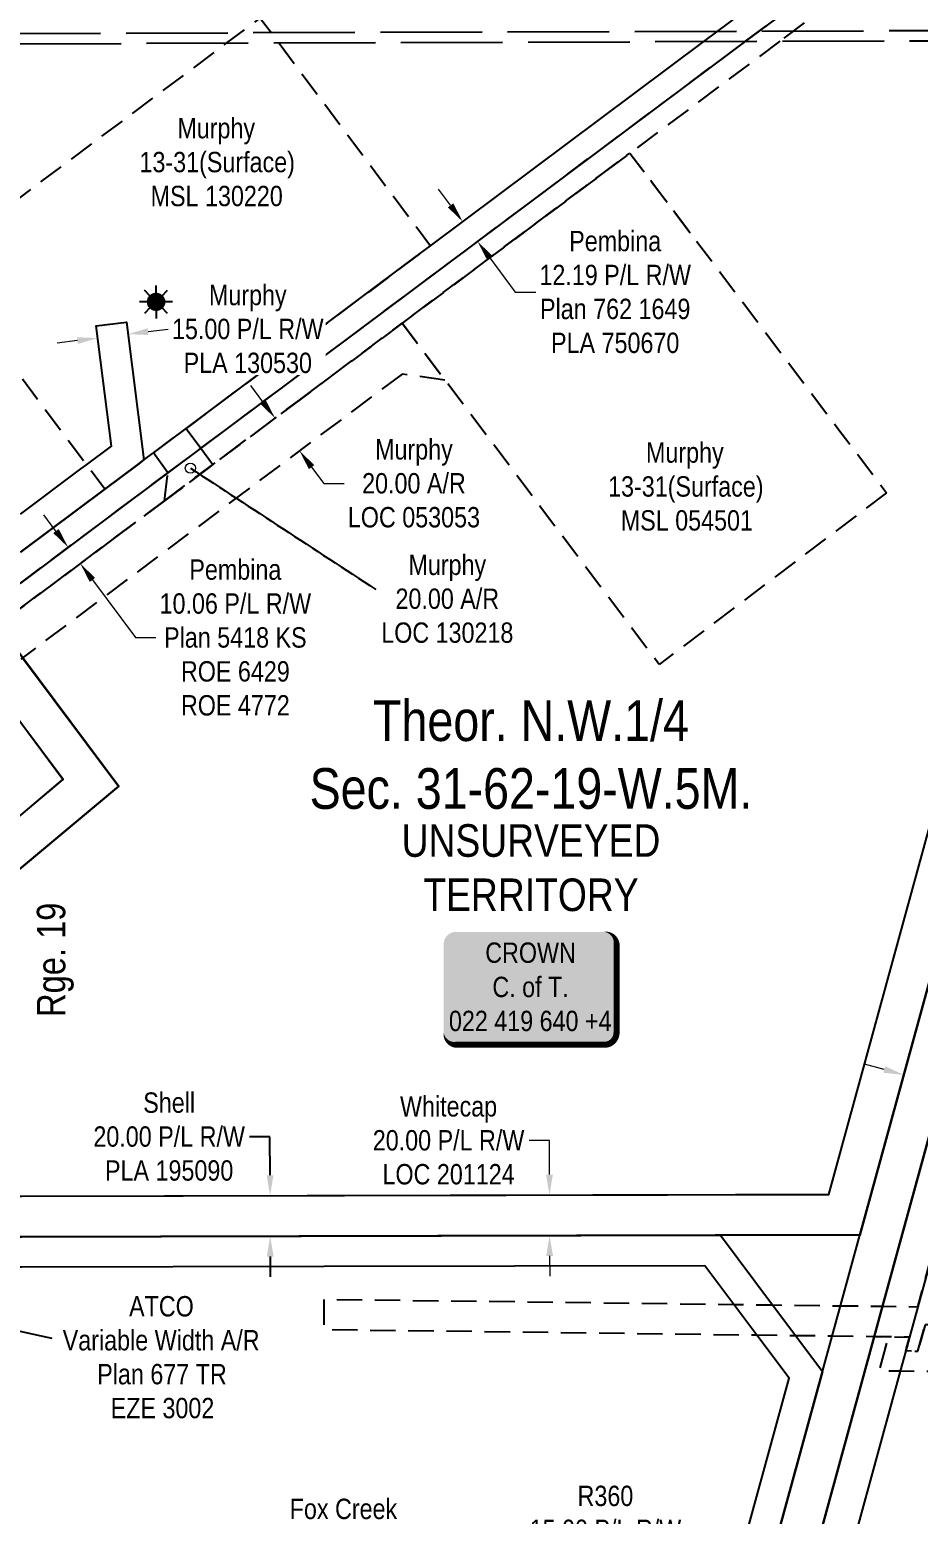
# Model space of a CAD drawing. Extents: x 507881 to 521259, y 6022177 to 6031356.
# Drawn here: x 509670 to 510107, y 6028894 to 6029624 of the extents above; entities that cross this region are included whole.
import ezdxf

# ---------------------------------------------------------------- set-up
doc = ezdxf.new("R2010")
doc.units = 0
doc.header["$LTSCALE"] = 5
doc.header["$PDMODE"] = 3
doc.header["$PDSIZE"] = 30
for name, pattern in [('foc-ACCESSROAD', [3.75, 2.5, -1.25]), ('foc-FLOWLINE', [3.75, 2.5, -1.25]), ('foc-UNSURVEYED', [12.5, 10, -2.5])]:
    doc.linetypes.add(name, pattern=pattern)
doc.layers.get('Defpoints').update_dxf_attribs({"color": 9})
for name, color, linetype in [('AS-OWNER', 7, 'Continuous'), ('C-RW', 13, 'Continuous'), ('C-SYMBOL', 7, 'Continuous'), ('D-TXT', 6, 'Continuous'), ('F-AR', 190, 'foc-ACCESSROAD'), ('F-EZE', 190, 'foc-FLOWLINE'), ('F-RW', 190, 'Continuous'), ('F-WS', 190, 'foc-ACCESSROAD'), ('F-WS-S', 190, 'Continuous'), ('L-UNS-T', 3, 'Continuous'), ('L-USEC', 7, 'foc-UNSURVEYED')]:
    doc.layers.add(name, color=color, linetype=linetype)
for name, color, linetype, lineweight in [('C-RW-T', 13, 'Continuous', 9), ('F-AR-T', 190, 'Continuous', 9), ('F-EZE-T', 190, 'Continuous', 9), ('F-RW-T', 190, 'Continuous', 9)]:
    doc.layers.add(name, color=color, linetype=linetype, lineweight=lineweight)
doc.styles.add('175L', font='ARIALN.TTF', dxfattribs={"height": 20})
doc.styles.add('80', font='ARIALN.TTF', dxfattribs={"height": 10})
doc.styles.add('80CG', font='ARIALN.TTF', dxfattribs={"height": 10})
doc.styles.add('80L', font='ARIALN.TTF', dxfattribs={"height": 10})
doc.dimstyles.new('Compass 5 000', dxfattribs={"dimscale": 5, "dimtxt": 9, "dimasz": 2, "dimexe": 0.2, "dimexo": 0.0625, "dimgap": 0.5, "dimtad": 0, "dimtih": 1, "dimtoh": 1, "dimzin": 0, "dimdsep": 46, "dimtxsty": '80CG', "dimcen": 0.1, "dimse1": 1, "dimse2": 1, "dimclrd": 256, "dimclrt": 256, "dimaunit": 1, "dimadec": 4, "dimazin": 0, "dimtfac": 0.06, "dimtofl": 0, "dimtmove": 0, "dimatfit": 1, "dimfxl": 0.2, "dimtolj": 1, "dimtzin": 0, "dimlwd": -1, "dimarcsym": 0})

# ---------------------------------------------------------------- blocks, each defined once
blk = doc.blocks.new('*D1278')
at = {"layer": 'Defpoints', "color": 0, "transparency": 16777216}
for p in [(510103.4, 6029122.64), (510122.69, 6029117.35), (510119.26, 6029104.86)]:
    blk.add_point(p, dxfattribs=at)
at = {"layer": 'F-RW-T', "transparency": 16777216}
for p, q in [((510090.33, 6029112.79), (510080.69, 6029115.43)), ((510128.9, 6029102.21), (510161.4, 6029093.3)), ((510161.4, 6029093.3), (510171.4, 6029093.3))]:
    blk.add_line(p, q, dxfattribs=at)
for points in [[(510090.77, 6029114.4), (510089.89, 6029111.18), (510099.97, 6029110.15)], [(510129.34, 6029103.82), (510128.46, 6029100.61), (510119.26, 6029104.86)]]:
    blk.add_solid(points, dxfattribs=at)
at = {"layer": 'F-RW-T', "transparency": 16777216, "insert": (510210.94, 6029093.3), "char_height": 10, "attachment_point": 5, "style": '80CG'}
blk.add_mtext('\\A1;Paramount\\P20.00 P/L R/W\\PPlan 892 0308\\PPLA 880051', dxfattribs=at)
blk = doc.blocks.new('*D1279')
at = {"layer": 'Defpoints', "color": 0, "transparency": 16777216}
for p in [(509920.79, 6029557.43), (509928.08, 6029547.66), (509883.15, 6029529.32)]:
    blk.add_point(p, dxfattribs=at)
at = {"layer": 'F-RW-T', "transparency": 16777216}
for p, q in [((509877.17, 6029537.33), (509871.18, 6029545.34)), ((509896.43, 6029511.54), (509909, 6029494.71)), ((509909, 6029494.71), (509919, 6029494.71))]:
    blk.add_line(p, q, dxfattribs=at)
for points in [[(509878.5, 6029538.33), (509875.83, 6029536.33), (509883.15, 6029529.32)], [(509897.77, 6029512.54), (509895.1, 6029510.54), (509890.45, 6029519.55)]]:
    blk.add_solid(points, dxfattribs=at)
at = {"layer": 'F-RW-T', "transparency": 16777216, "insert": (509958.09, 6029494.71), "char_height": 10, "attachment_point": 5, "style": '80CG'}
blk.add_mtext('\\A1;Pembina\\P12.19 P/L R/W\\PPlan 762 1649\\PPLA 750670', dxfattribs=at)
blk = doc.blocks.new('*D1281')
at = {"layer": 'Defpoints', "color": 0, "transparency": 16777216}
for p in [(509762.26, 6029423.81), (509768.22, 6029415.83), (509695.18, 6029361.32)]:
    blk.add_point(p, dxfattribs=at)
at = {"layer": 'F-RW-T', "transparency": 16777216}
for p, q in [((509683.24, 6029377.31), (509677.26, 6029385.33)), ((509701.16, 6029353.31), (509722.31, 6029324.97)), ((509722.31, 6029324.97), (509732.31, 6029324.97))]:
    blk.add_line(p, q, dxfattribs=at)
for points in [[(509684.58, 6029378.31), (509681.91, 6029376.32), (509689.23, 6029369.3)], [(509702.5, 6029354.3), (509699.83, 6029352.31), (509695.18, 6029361.32)]]:
    blk.add_solid(points, dxfattribs=at)
at = {"layer": 'F-RW-T', "transparency": 16777216, "insert": (509771.4, 6029324.97), "char_height": 10, "attachment_point": 5, "style": '80CG'}
blk.add_mtext('\\A1;Pembina\\P10.06 P/L R/W\\PPlan 5418 KS\\PROE 6429\\PROE 4772', dxfattribs=at)
blk = doc.blocks.new('*D1286')
at = {"layer": 'C-RW-T', "transparency": 16777216}
for p, q in [((509925.73, 6029077.94), (509915.73, 6029077.94)), ((509925.77, 6029061.14), (509925.73, 6029077.94)), ((509925.86, 6029021.19), (509925.88, 6029011.19))]:
    blk.add_line(p, q, dxfattribs=at)
for points in [[(509927.44, 6029061.14), (509924.1, 6029061.14), (509925.79, 6029051.14)], [(509927.53, 6029021.19), (509924.2, 6029021.18), (509925.84, 6029031.19)]]:
    blk.add_solid(points, dxfattribs=at)
at = {"layer": 'Defpoints', "color": 0, "transparency": 16777216}
for p in [(509870.62, 6029051.01), (509925.79, 6029051.14), (509870.66, 6029031.06)]:
    blk.add_point(p, dxfattribs=at)
at = {"layer": 'C-RW-T', "transparency": 16777216, "insert": (509876.19, 6029077.94), "char_height": 10, "attachment_point": 5, "style": '80CG'}
blk.add_mtext('\\A1;Whitecap\\P20.00 P/L R/W\\PLOC 201124', dxfattribs=at)
blk = doc.blocks.new('*D1289')
at = {"layer": 'Defpoints', "color": 0, "transparency": 16777216}
for p in [(509732.13, 6029050.7), (509788.47, 6029050.83), (509732.17, 6029030.78)]:
    blk.add_point(p, dxfattribs=at)
at = {"layer": 'F-RW', "transparency": 16777216}
for p, q in [((509788.4, 6029079.78), (509778.4, 6029079.78)), ((509788.45, 6029060.83), (509788.4, 6029079.78)), ((509788.54, 6029020.91), (509788.56, 6029010.91))]:
    blk.add_line(p, q, dxfattribs=at)
for points in [[(509790.11, 6029060.83), (509786.78, 6029060.82), (509788.47, 6029050.83)], [(509790.2, 6029020.91), (509786.87, 6029020.91), (509788.51, 6029030.91)]]:
    blk.add_solid(points, dxfattribs=at)
at = {"layer": 'F-RW', "transparency": 16777216, "insert": (509738.86, 6029079.78), "char_height": 10, "attachment_point": 5, "style": '80CG'}
blk.add_mtext('\\A1;Shell\\P20.00 P/L R/W\\PPLA 195090', dxfattribs=at)
blk = doc.blocks.new('*D1290')
at = {"layer": 'Defpoints', "color": 0, "transparency": 16777216}
for p in [(509718.58, 6029474.01), (509704.38, 6029466.77), (509719.26, 6029468.66)]:
    blk.add_point(p, dxfattribs=at)
at = {"layer": 'F-RW-T', "transparency": 16777216}
for p, q in [((509693.78, 6029470.86), (509683.86, 6029469.6)), ((509728.5, 6029475.27), (509738.42, 6029476.53))]:
    blk.add_line(p, q, dxfattribs=at)
for points in [[(509693.57, 6029472.51), (509693.99, 6029469.21), (509703.7, 6029472.12)], [(509728.29, 6029476.93), (509728.71, 6029473.62), (509718.58, 6029474.01)]]:
    blk.add_solid(points, dxfattribs=at)
at = {"layer": 'F-RW-T', "transparency": 16777216, "insert": (509777.51, 6029476.53), "char_height": 10, "attachment_point": 5, "style": '80CG', "bg_fill": 3, "box_fill_scale": 1.1, "bg_fill_color": 256, "bg_fill_true_color": 13158600, "bg_fill_transparency": 0}
blk.add_mtext('\\A1;Murphy\\P15.00 P/L R/W\\PPLA 130530', dxfattribs=at)
blk = doc.blocks.new('*D1294')
at = {"layer": 'Defpoints', "color": 0, "transparency": 16777216}
for p in [(509797.65, 6029437.8), (509809.63, 6029421.76), (509802.9, 6029416.73)]:
    blk.add_point(p, dxfattribs=at)
at = {"layer": 'F-AR-T', "transparency": 16777216}
for p, q in [((509784.93, 6029440.77), (509778.94, 6029448.78)), ((509808.88, 6029408.72), (509814.87, 6029400.71)), ((509814.87, 6029400.71), (509824.87, 6029400.71))]:
    blk.add_line(p, q, dxfattribs=at)
for points in [[(509786.27, 6029441.77), (509783.6, 6029439.78), (509790.92, 6029432.76)], [(509810.22, 6029409.72), (509807.55, 6029407.72), (509802.9, 6029416.73)]]:
    blk.add_solid(points, dxfattribs=at)
at = {"layer": 'F-AR-T', "transparency": 16777216, "insert": (509859.17, 6029400.71), "char_height": 10, "attachment_point": 5, "style": '80CG'}
blk.add_mtext('\\A1;Murphy\\P20.00 A/R\\PLOC 053053', dxfattribs=at)
blk = doc.blocks.new('*D1299')
at = {"layer": 'Defpoints', "color": 0, "transparency": 16777216}
for p in [(510027.88, 6028903.95), (510042.35, 6028899.99), (510021.66, 6028881.28)]:
    blk.add_point(p, dxfattribs=at)
at = {"layer": 'F-RW', "transparency": 16777216}
for p, q in [((510002.38, 6028886.57), (509992.38, 6028886.57)), ((510012.02, 6028883.92), (510002.38, 6028886.57)), ((510045.78, 6028874.67), (510055.42, 6028872.02))]:
    blk.add_line(p, q, dxfattribs=at)
for points in [[(510012.46, 6028885.53), (510011.58, 6028882.31), (510021.66, 6028881.28)], [(510046.22, 6028876.27), (510045.34, 6028873.06), (510036.13, 6028877.31)]]:
    blk.add_solid(points, dxfattribs=at)
at = {"layer": 'F-RW', "transparency": 16777216, "insert": (509953.29, 6028886.57), "char_height": 10, "attachment_point": 5, "style": '80CG'}
blk.add_mtext('\\A1;R360\\P15.00 P/L R/W\\PPLA 090703', dxfattribs=at)
blk = doc.blocks.new('*D1334')
at = {"layer": 'Defpoints', "color": 0, "transparency": 16777216}
for p in [(509761.97, 6028845.35), (509769.81, 6028841.25), (509755.93, 6028814.69)]:
    blk.add_point(p, dxfattribs=at)
at = {"layer": 'F-EZE-T', "transparency": 16777216}
for p, q in [((509766.6, 6028854.21), (509775.82, 6028871.86)), ((509775.82, 6028871.86), (509785.82, 6028871.86)), ((509743.46, 6028809.92), (509738.83, 6028801.06))]:
    blk.add_line(p, q, dxfattribs=at)
for points in [[(509765.12, 6028854.98), (509768.08, 6028853.44), (509761.97, 6028845.35)], [(509741.98, 6028810.69), (509744.94, 6028809.15), (509748.09, 6028818.78)]]:
    blk.add_solid(points, dxfattribs=at)
at = {"layer": 'F-EZE-T', "transparency": 16777216, "insert": (509824.52, 6028871.86), "char_height": 10, "attachment_point": 5, "style": '80CG'}
blk.add_mtext('\\A1;Fox Creek\\P30.00 A/R\\PPlan 832 1892\\PDLO 810656', dxfattribs=at)
blk = doc.blocks.new('GAS')
h = blk.add_hatch(color=255)
h.dxf.hatch_style = 1
edge = h.paths.add_edge_path()
edge.add_arc((0, 0), 0.9, 0, 360)
for p, q in [((0, 0.81), (0, 1.62)), ((-0.81, 0), (-1.62, 0)), ((-0.57, 0.57), (-1.14, 1.14)), ((0.57, 0.57), (1.14, 1.14)), ((1.62, 0), (0.81, 0)), ((-0.57, -0.57), (-1.14, -1.14)), ((0, -0.81), (0, -1.62)), ((1.14, -1.14), (0.57, -0.57))]:
    blk.add_line(p, q)
blk.add_circle((0, 0), 0.8)
blk = doc.blocks.new('*U1413')
h = blk.add_hatch(color=255)
edge = h.paths.add_edge_path()
edge.add_line((-36.5, -28.5), (36.5, -28.5))
edge.add_arc((36.5, -22.5), 6, 270, 360)
edge.add_line((42.5, -22.5), (42.5, 21))
edge.add_arc((36.5, 21), 6, 0, 90)
edge.add_line((36.5, 27), (-36.5, 27))
edge.add_arc((-36.5, 21), 6, 90, 180)
edge.add_line((-42.5, 21), (-42.5, -22.5))
edge.add_arc((-36.5, -22.5), 6, 180, 270)
at = {"color": 14, "flags": 128}
blk.add_lwpolyline([(-36.5, -28.5, 3, 3, 0), (36.5, -28.5, 3, 3, 0.414214), (42.5, -22.5, 3, 3, 0), (42.5, 21, 3, 0, 0.414214), (36.5, 27, 0, 0, 0), (-36.5, 27, 0, 0, 0.414214), (-42.5, 21, 0, 0, 0), (-42.5, -22.5, 0, 3, 0.414214)], format="xyseb", close=True, dxfattribs=at)
at = {"color": 14, "style": '80'}
blk.add_attdef('ENTER_TEXT_001', (-26.85, -4.92), '', height=10, dxfattribs=at)

msp = doc.modelspace()

# ---------------------------------------------------------------- linework, layer by layer
at = {"layer": 'C-RW'}
for points in [[(509484.199, 6029647.639), (509467.542, 6029616.673), (509466.72, 6029615.074), (509380.622, 6029448.223), (509464.197, 6029407.743), (509602.463, 6029363.328), (509620.556, 6029376.852), (509620.874, 6029376.589), (509632.587, 6029360.879), (509635.638, 6029356.85), (509641.621, 6029348.853), (509648.876, 6029339.112), (509654.878, 6029331.228), (509665.882, 6029316.255), (509666.85, 6029315.05), (509713.997, 6029252.022), (509666.102, 6029211.94), (509649.304, 6029197.835), (509650.329, 6029050.555), (509666.442, 6029050.55), (510017.2, 6029051.35), (510063.134, 6029051.444), (510137.828, 6029323.926)], [(510153.673, 6029305.985), (510078.404, 6029031.478), (510009.818, 6029031.347), (510007.232, 6029031.341), (509666.484, 6029030.647), (509636.326, 6029030.586), (509630.416, 6029030.576), (509629.188, 6029207.076), (509635.942, 6029212.707), (509666.047, 6029237.89), (509686.644, 6029255.213), (509665.952, 6029283.03), (509650.873, 6029303.077), (509638.828, 6029319.224), (509635.708, 6029323.347), (509632.837, 6029327.11), (509625.542, 6029336.876), (509616.563, 6029348.894), (509606.171, 6029341.153), (509456.602, 6029389.234), (509353.348, 6029439.179), (509444.098, 6029614.86), (509449.765, 6029625.834)]]:
    msp.add_lwpolyline(points, dxfattribs=at)
at = {"layer": 'F-AR'}
for points in [[(510081.044, 6029649.36), (510038.985, 6029617.947), (509853.342, 6029479.371), (509803.713, 6029442.323), (509736.501, 6029392.159), (509712.481, 6029374.233), (509665.833, 6029339.42), (509654.888, 6029331.251), (509638.856, 6029319.284), (509635.722, 6029316.945), (509635.708, 6029323.497), (509635.696, 6029329.276), (509648.958, 6029339.185), (509665.807, 6029351.775), (509714.345, 6029388.015), (509730.549, 6029400.127), (509738.236, 6029405.867), (509754.436, 6029417.966), (510022.114, 6029617.893), (510064.179, 6029649.312)], [(509665.807, 6029351.775), (509714.345, 6029388.015), (509730.549, 6029400.127), (509738.236, 6029405.867), (509754.436, 6029417.966), (510022.114, 6029617.893), (510064.179, 6029649.312)], [(510081.044, 6029649.36), (510038.985, 6029617.947), (509853.342, 6029479.371), (509803.713, 6029442.323), (509736.501, 6029392.159), (509712.481, 6029374.233), (509665.833, 6029339.42)], [(509665.833, 6029339.42), (509712.481, 6029374.232), (509736.501, 6029392.158), (509803.714, 6029442.32), (509853.342, 6029479.373), (509853.342, 6029479.373), (509874.399, 6029451.447), (509853.364, 6029454.445), (509665.886, 6029314.348)]]:
    msp.add_lwpolyline(points, dxfattribs=at)
msp.add_lwpolyline([(509760.395, 6029409.991), (509736.494, 6029392.152), (509738.236, 6029405.864), (509731.115, 6029415.771), (509747.139, 6029427.738), (509754.436, 6029417.966), (509760.395, 6029409.991)], close=True, dxfattribs=at)
at = {"layer": 'F-EZE', "flags": 128}
for points in [[(510697.251, 6030099.162), (510602.239, 6030028.614), (510597.48, 6030025.061), (510355.342, 6029844.254), (510343.72, 6029828.045), (510340.58, 6029818.397), (510336.361, 6029802.922), (510329.967, 6029779.468), (510294.665, 6029649.976), (510286.148, 6029618.737), (510208.575, 6029334.183), (510202.841, 6029313.152), (510115.597, 6028993.17), (510121.553, 6028993.109), (510119.986, 6028987.322), (510110.413, 6028987.422), (510106.901, 6028974.448), (510100.901, 6028974.514), (510102.738, 6028981.279), (510092.411, 6028981.408), (510085.433, 6028981.491), (510064.772, 6028981.757), (510046.811, 6028981.984), (510043.869, 6028982.021), (510027.776, 6028982.223), (510024.938, 6028982.26), (509815.073, 6028984.911), (509815.037, 6028999.917), (510016.423, 6028997.371), (510035.458, 6028997.131), (510068.872, 6028996.71), (510089.534, 6028996.445), (510106.84, 6028996.229), (510193.37, 6029311.776), (510199.139, 6029332.813), (510277.526, 6029618.709), (510286.094, 6029649.95), (510324.825, 6029791.198), (510331.272, 6029814.711), (510332.913, 6029820.694), (510340.135, 6029842.884), (510585.193, 6030025.911), (510597.457, 6030035.032), (510697.228, 6030109.111)], [(510697.281, 6030086.725), (510608.212, 6030020.592), (510597.51, 6030012.6), (510362.567, 6029837.167), (510352.751, 6029823.476), (510350.166, 6029815.532), (510305.041, 6029650.005), (510296.524, 6029618.77), (510219.369, 6029335.755), (510213.635, 6029314.724), (510128.655, 6029003.038), (510134.586, 6029002.975), (510127.619, 6028977.239), (510118.046, 6028977.339), (510114.534, 6028964.365), (510098.147, 6028964.537), (510087.872, 6028964.644), (510092.411, 6028981.408), (510102.738, 6028981.279), (510100.903, 6028974.513), (510106.901, 6028974.448), (510110.413, 6028987.422), (510119.986, 6028987.322), (510121.553, 6028993.109), (510115.597, 6028993.17), (510202.841, 6029313.154), (510208.574, 6029334.185), (510286.147, 6029618.736), (510294.665, 6029649.976), (510329.967, 6029779.468), (510336.361, 6029802.922), (510340.58, 6029818.397), (510343.72, 6029828.045), (510355.342, 6029844.254), (510597.48, 6030025.061), (510602.239, 6030028.614), (510697.251, 6030099.162)]]:
    msp.add_lwpolyline(points, dxfattribs=at)
at = {"layer": 'F-RW'}
for points in [[(510153.661, 6029305.953), (510078.403, 6029031.477), (510009.818, 6029031.345), (509666.484, 6029030.647), (509636.326, 6029030.586), (509630.416, 6029030.577), (509629.188, 6029207.058), (509635.942, 6029212.707), (509666.047, 6029237.89), (509686.748, 6029255.205), (509665.952, 6029283.03), (509650.91, 6029303.156), (509638.856, 6029319.284), (509635.708, 6029323.497), (509632.931, 6029327.211), (509625.636, 6029336.973), (509616.657, 6029348.987), (509606.171, 6029341.153), (509456.602, 6029389.234), (509353.348, 6029439.179), (509445.887, 6029614.877), (509463.111, 6029647.578)], [(509485.675, 6029647.643), (509468.513, 6029615.092), (509380.219, 6029447.615), (509464.334, 6029407.618), (509602.833, 6029363.192), (509620.924, 6029376.699), (509632.685, 6029360.962), (509635.637, 6029357.011), (509641.663, 6029348.947), (509648.958, 6029339.185), (509654.888, 6029331.251), (509665.881, 6029316.538), (509666.933, 6029315.131), (509714.1, 6029252.013), (509666.102, 6029211.858), (509649.355, 6029197.847), (509650.38, 6029050.513), (509666.442, 6029050.55), (510063.118, 6029051.453), (510137.781, 6029323.902)], [(509665.774, 6029366.961), (509707.212, 6029397.919), (509723.252, 6029409.897), (509726.431, 6029412.271), (509731.115, 6029415.771), (509747.139, 6029427.738), (509859.298, 6029511.504), (509867.246, 6029517.44), (510001.656, 6029617.828), (510043.737, 6029649.253)], [(510064.179, 6029649.312), (510022.114, 6029617.893), (509754.436, 6029417.966), (509738.236, 6029405.867), (509730.549, 6029400.127), (509714.345, 6029388.015), (509665.807, 6029351.775)], [(510286.094, 6029649.95), (510277.526, 6029618.709), (510106.84, 6028996.229), (510102.738, 6028981.279), (510100.901, 6028974.514), (510098.147, 6028964.537), (510050.579, 6028791.056), (510047.277, 6028779.02), (510043.31, 6028764.552), (510035.163, 6028734.84), (510024.082, 6028708.266), (510012.501, 6028680.487), (510007.024, 6028683.352), (509997.603, 6028688.281), (510009.184, 6028716.061), (510019.289, 6028740.301), (510027.163, 6028769.01), (510031.129, 6028783.474), (510033.192, 6028791.001), (510085.433, 6028981.491), (510089.534, 6028996.445), (510260.142, 6029618.653), (510268.711, 6029649.9)], [(509665.735, 6029385.656), (509695.477, 6029407.877), (509698.232, 6029409.901), (509710.451, 6029419.042), (509702.94, 6029478.1), (509717.82, 6029479.992), (509726.431, 6029412.271), (509723.252, 6029409.897), (509707.212, 6029397.919), (509665.774, 6029366.961)], [(510175.283, 6029309.15), (510089.534, 6028996.445), (510085.433, 6028981.491), (510033.192, 6028791.001), (510031.129, 6028783.474), (510027.163, 6028769.01), (510019.289, 6028740.301), (510009.184, 6028716.061), (509997.603, 6028688.281), (509979.823, 6028697.581), (509991.404, 6028725.361), (510000.351, 6028746.821), (510007.895, 6028774.332), (510011.861, 6028788.795), (510012.447, 6028790.935), (510060.007, 6028964.378), (510064.772, 6028981.757), (510068.872, 6028996.71), (510078.403, 6029031.477), (510153.661, 6029305.953)], [(509234.394, 6029210.412), (509321.016, 6029164.925), (509386.986, 6029130.361), (509395.481, 6029125.91), (509400.272, 6029123.4), (509424.367, 6029110.776), (509578.121, 6029030.468), (509588.212, 6029030.489), (509608.191, 6029030.531), (509620.361, 6029030.555), (509630.416, 6029030.576), (509636.326, 6029030.586), (509666.484, 6029030.647), (510009.818, 6029031.345), (510035.459, 6028997.132), (510046.811, 6028981.985), (510060.007, 6028964.378), (510012.449, 6028790.935)], [(509996.879, 6028790.886), (510043.566, 6028961.157), (510027.776, 6028982.223), (510016.423, 6028997.371), (510002.219, 6029016.323), (509814.992, 6029015.939), (509666.516, 6029015.644), (509662.654, 6029015.636), (509636.357, 6029015.582), (509630.519, 6029015.571), (509620.465, 6029015.551), (509608.297, 6029015.527), (509588.317, 6029015.486), (509574.446, 6029015.457), (509393.402, 6029110.244), (509380.113, 6029117.202), (509240.72, 6029190.189)]]:
    msp.add_lwpolyline(points, dxfattribs=at)
at = {"layer": 'F-WS', "flags": 128}
for points in [[(509723.252, 6029409.897), (509707.181, 6029397.896), (509698.212, 6029409.856), (509665.592, 6029453.384), (509635.348, 6029493.879), (509623.508, 6029509.732), (509635.296, 6029518.535), (509665.408, 6029541.025), (509767.256, 6029617.093), (509770.311, 6029619.374), (509783.665, 6029629.348), (509792.758, 6029617.172), (509867.246, 6029517.44), (509859.298, 6029511.505), (509747.139, 6029427.738), (509731.115, 6029415.771), (509726.431, 6029412.271), (509723.252, 6029409.897)], [(510091.428, 6029396.02), (509979.702, 6029311.775), (509874.399, 6029451.447), (509853.342, 6029479.373), (509965.314, 6029562.956), (510001.362, 6029515.491), (510067.555, 6029427.686), (510091.428, 6029396.02)]]:
    msp.add_lwpolyline(points, close=True, dxfattribs=at)
msp.add_lwpolyline([(509904.458, 6029517.529), (509965.314, 6029562.956), (509999.584, 6029517.832)], dxfattribs=at)
at = {"layer": 'L-USEC'}
for p, q in [((509655.188, 6029621.763), (510456.066, 6029624.315)), ((509665.253, 6029616.735), (510456.082, 6029619.288))]:
    msp.add_line(p, q, dxfattribs=at)

# ---------------------------------------------------------------- block references
at = {"layer": 'AS-OWNER', "color": 6}
ref = msp.add_blockref('*U1413', (509916.279, 6029153.413), dxfattribs=dict(at, xscale=0.9994626999999787, yscale=0.9994626999999787, zscale=0.9994626999999787))
ref.add_attrib('ENTER_TEXT_001', 'CROWN', (509894.231, 6029165.179), dxfattribs={"layer": '0', "color": 14, "height": 9.9946, "style": '80'})
ref.add_attrib('ENTER_TEXT_002', 'C. of T.', (509897.725, 6029148.344), dxfattribs={"layer": '0', "color": 14, "height": 9.9946, "style": '80'})
ref.add_attrib('ENTER_TEXT_003', '022 419 640 +4', (509876.375, 6029131.645), dxfattribs={"layer": '0', "color": 14, "height": 9.99463, "style": '80'})

# ---------------------------------------------------------------- texts
at = {"layer": 'C-SYMBOL', "color": 3, "insert": (509916.694, 6029294.157), "char_height": 19.98922, "width": 215.86803, "attachment_point": 2, "style": '175L'}
msp.add_mtext('Theor. N.W.1/4\\PSec. 31-62-19-W.5M.', dxfattribs=at)
at = {"layer": 'D-TXT', "color": 3, "insert": (509673.822, 6029138.624), "char_height": 13.9925, "attachment_point": 1, "rotation": 90, "style": '80L'}
msp.add_mtext_dynamic_manual_height_columns('Rge. 19', width=63.82667, gutter_width=47.474, heights=[0], dxfattribs=at)
at = {"layer": 'F-AR-T', "insert": (509875.574, 6029343.991), "char_height": 9.9946, "width": 89.42566, "attachment_point": 5, "style": '80CG'}
msp.add_mtext('\\A1;Murphy\\P20.00 A/R\\PLOC 130218', dxfattribs=at)
at = {"layer": 'F-EZE-T', "insert": (509686.15, 6029001.463), "char_height": 10, "attachment_point": 1, "style": '80L'}
msp.add_mtext_dynamic_manual_height_columns('\\pi33.007;ATCO\\P\\pi0.39106;Variable Width A/R\\P\\pi17.352;Plan 677 TR\\P\\pi23.955;EZE 3002', width=97.3442, gutter_width=49.973, heights=[0], dxfattribs=at)
at = {"layer": 'F-RW', "char_height": 10, "attachment_point": 1, "style": '80L'}
for s, insert in [('\\pi18.842;Murphy\\P\\pi0.22342;13-31(Surface)\\P\\pi5.6907;MSL 130220', (509724.057, 6029580.253)), ('\\pi18.842;Murphy\\P\\pi0.22342;13-31(Surface)\\P\\pi6.4683;MSL 054501', (509954.376, 6029420.891))]:
    msp.add_mtext_dynamic_manual_height_columns(s, width=74.92842, gutter_width=49.973, heights=[0], dxfattribs=dict(at, insert=insert))
at = {"layer": 'L-UNS-T', "color": 3, "insert": (509916.694, 6029211.837), "char_height": 15.99138, "attachment_point": 5, "style": '80L'}
msp.add_mtext_dynamic_manual_height_columns('UNSURVEYED TERRITORY', width=126.34561, gutter_width=47.474, heights=[0], dxfattribs=at)

# ---------------------------------------------------------------- dimensions: what is measured, and where the dimension line sits
at = {"layer": 'C-RW-T', "color": 3}
dim = msp.add_linear_dim(base=(509925.794, 6029051.14), p1=(509870.665, 6029031.063), p2=(509870.619, 6029051.014), angle=90.130432, text='Whitecap\\P20.00 P/L R/W\\PLOC 201124', dimstyle='Compass 5 000', dxfattribs=at)
dim.commit()
dim.dimension.update_dxf_attribs({"geometry": '*D1286', "text_midpoint": (509876.193, 6029077.936), "dimtype": 161})
at = {"layer": 'F-AR-T'}
dim = msp.add_linear_dim(base=(509802.896, 6029416.732), p1=(509797.651, 6029437.795), p2=(509809.631, 6029421.764), angle=306.769691, text='Murphy\\P20.00 A/R\\PLOC 053053', dimstyle='Compass 5 000', dxfattribs=at)
dim.commit()
dim.dimension.update_dxf_attribs({"geometry": '*D1294', "text_midpoint": (509859.17, 6029400.709), "dimtype": 161})
at = {"layer": 'F-EZE-T'}
dim = msp.add_linear_dim(base=(509761.968, 6028845.345), p1=(509755.935, 6028814.686), p2=(509769.811, 6028841.248), angle=62.416417, text='Fox Creek\\P30.00 A/R\\PPlan 832 1892\\PDLO 810656', dimstyle='Compass 5 000', dxfattribs=at)
dim.commit()
dim.dimension.update_dxf_attribs({"geometry": '*D1334', "text_midpoint": (509824.522, 6028871.856), "dimtype": 161})
at = {"layer": 'F-RW'}
for base, p1, p2, angle, text, picture, middle in [((509788.469, 6029050.827), (509732.172, 6029030.781), (509732.127, 6029050.699), 90.130432, 'Shell\\P20.00 P/L R/W\\PPLA 195090', '*D1289', (509738.863, 6029079.777)), ((510021.664, 6028881.278), (510042.35, 6028899.985), (510027.881, 6028903.953), 164.666513, 'R360\\P15.00 P/L R/W\\PPLA 090703', '*D1299', (509953.29, 6028886.566))]:
    dim = msp.add_linear_dim(base=base, p1=p1, p2=p2, angle=angle, text=text, dimstyle='Compass 5 000', dxfattribs=at)
    dim.commit()
    dim.dimension.update_dxf_attribs({"geometry": picture, "text_midpoint": middle, "dimtype": 161})
at = {"layer": 'F-RW-T'}
for base, p1, p2, angle, text, picture, middle in [((509883.152, 6029529.32), (509928.08, 6029547.66), (509920.785, 6029557.427), 126.755389, 'Pembina\\P12.19 P/L R/W\\PPlan 762 1649\\PPLA 750670', '*D1279', (509958.09, 6029494.706)), ((509695.181, 6029361.32), (509762.264, 6029423.813), (509768.22, 6029415.833), 306.736003, 'Pembina\\P10.06 P/L R/W\\PPlan 5418 KS\\PROE 6429\\PROE 4772', '*D1281', (509771.396, 6029324.972)), ((510119.26, 6029104.858), (510103.4, 6029122.638), (510122.686, 6029117.35), 344.666477, 'Paramount\\P20.00 P/L R/W\\PPlan 892 0308\\PPLA 880051', '*D1278', (510210.944, 6029093.302))]:
    dim = msp.add_linear_dim(base=base, p1=p1, p2=p2, angle=angle, text=text, dimstyle='Compass 5 000', dxfattribs=at)
    dim.commit()
    dim.dimension.update_dxf_attribs({"geometry": picture, "text_midpoint": middle, "dimtype": 161})

# ---------------------------------------------------------------- leaders
at = {"layer": 'F-AR-T', "path_type": 1}
msp.add_leader([(509749.283, 6029408.199), (509840.411, 6029348.616)], dimstyle='Compass 5 000', override={"dimasz": 1, "dimldrblk": 'DotBlank'}, dxfattribs=at)
at = {"layer": 'F-EZE-T', "path_type": 1}
msp.add_leader([(509645.279, 6028988.602), (509681.125, 6028980.766)], dimstyle='Compass 5 000', override={"dimgap": 0.5, "dimtad": 0}, dxfattribs=at)

# ---------------------------------------------------------------- next in the draw order: dimensions: what is measured, and where the dimension line sits
at = {"layer": 'F-RW-T'}
dim = msp.add_aligned_dim(p1=(509704.381, 6029466.767), p2=(509719.261, 6029468.659), distance=5.396, text='Murphy\\P15.00 P/L R/W\\PPLA 130530', dimstyle='Compass 5 000', override={"dimtfill": 1}, dxfattribs=at)
dim.commit()
dim.dimension.update_dxf_attribs({"geometry": '*D1290', "text_midpoint": (509777.506, 6029476.535)})

# ---------------------------------------------------------------- next in the draw order: block references
at = {"layer": 'F-WS-S', "color": 3, "xscale": 4.99730499999997, "yscale": 4.99730499999997, "zscale": 4.99730499999997}
msp.add_blockref('GAS', (509732.429, 6029489.903), dxfattribs=at)

doc.saveas('drawing.dxf')
